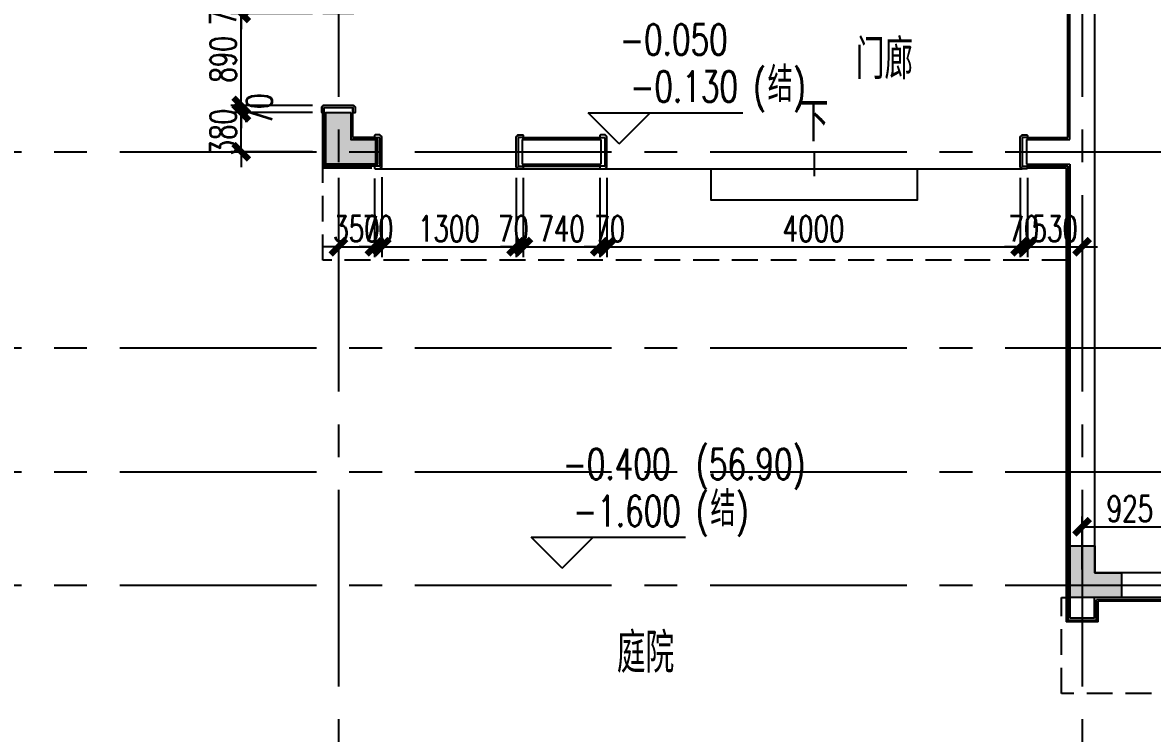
# Model space of a CAD drawing. Extents: x 296441 to 853063, y 459050 to 1117990.
# Drawn here: x 605641 to 616579, y 723777 to 730665 of the extents above; entities that cross this region are included whole.
import ezdxf

# ---------------------------------------------------------------- set-up
doc = ezdxf.new("R2010")
doc.units = 0
doc.header["$LTSCALE"] = 1000
doc.linetypes.add('$0$HIDDEN', pattern=[0.375, 0.25, -0.125])
doc.linetypes.add('14-GRID$0$CENTER2', pattern=[28.575, 19.05, -3.175, 3.175, -3.175])
for name, color, linetype in [('0-COL', 50, 'Continuous'), ('0-COL-H1', 170, 'Continuous'), ('14-FL01-P$0$A-OVLK', 140, 'Continuous'), ('14-GRID$0$G-GRID', 9, '14-GRID$0$CENTER2'), ('D1-FL01$0$A-ANNO-ARRW', 2, 'Continuous'), ('DIM_ELEV', 3, 'Continuous'), ('DZ-TEXT-FL01$0$A-ROOM-IDEN', 4, 'Continuous'), ('G-FL01$0$A-OVLK', 140, 'Continuous'), ('G-FL01$0$A-WALL-FNSH', 6, 'Continuous'), ('H-BM01$0$A-OVLK', 140, 'Continuous'), ('menchuangtao2$0$A-DETL-STONE', 42, 'Continuous'), ('PUB_TEXT', 7, 'Continuous'), ('WALL', 242, 'Continuous'), ('ZT0_默认图层-----PM、LM、DY、JD', 7, 'Continuous'), ('ZT1_Dim---标注---PM、LM、DY、JD', 252, 'Continuous'), ('ZT1_通用--填充---PM、LM、DY、JD', 8, 'Continuous'), ('粉刷线', 6, 'Continuous'), ('轮廓线', 231, 'Continuous')]:
    doc.layers.add(name, color=color, linetype=linetype)
doc.styles.add('_TCH_DIM', font='SIMPLEX', dxfattribs={"bigfont": 'GBCBIG'})
doc.styles.get("Standard").update_dxf_attribs({"font": 'gbenor.shx', "bigfont": 'gbcbig.shx'})
doc.styles.add('ZT-DIMSTYLE', font='ROMANS.shx', dxfattribs={"width": 0.7, "bigfont": 'CHINESE.shx'})
doc.dimstyles.new('ZT-DIM100', dxfattribs={"dimscale": 100, "dimtxt": 2.5, "dimasz": 1.5, "dimexe": 1, "dimexo": 1, "dimgap": 0.5, "dimtad": 1, "dimdec": 0, "dimdsep": 46, "dimtxsty": 'ZT-DIMSTYLE', "dimblk": 'ARCHTICK', "dimcen": 2.5, "dimclrd": 175, "dimclre": 175, "dimclrt": 7, "dimazin": 2, "dimtfac": 1, "dimtix": 1, "dimtmove": 2, "dimatfit": 3, "dimfxl": 0, "dimarcsym": 0})

# ---------------------------------------------------------------- blocks, each defined once
blk = doc.blocks.new('_ArchTick')
at = {"color": 0, "linetype": 'ByBlock', "const_width": 0.4}
blk.add_lwpolyline([(-0.5, -0.5), (0.5, 0.5)], dxfattribs=at)
blk = doc.blocks.new('*D863')
at = {"layer": 'Defpoints', "color": 0, "ltscale": 1000, "transparency": 16777216}
for p in [(616823, 725779), (615898, 725265), (616823, 725265, 0)]:
    blk.add_point(p, dxfattribs=at)
at = {"layer": 'ZT1_Dim---标注---PM、LM、DY、JD', "color": 175, "linetype": 'ByBlock', "lineweight": -2, "ltscale": 1000, "transparency": 16777216}
for p, q in [((615898, 725365), (615898, 725879)), ((616823, 725365), (616823, 725879)), ((615898, 725779), (616823, 725779))]:
    blk.add_line(p, q, dxfattribs=at)
at = {"layer": 'ZT1_Dim---标注---PM、LM、DY、JD', "color": 175, "lineweight": -2, "ltscale": 1000, "transparency": 16777216, "xscale": 150, "yscale": 150, "zscale": 150, "rotation": 180}
blk.add_blockref('_ArchTick', (615898, 725779), dxfattribs=at)
at = {"layer": 'ZT1_Dim---标注---PM、LM、DY、JD', "color": 175, "lineweight": -2, "ltscale": 1000, "transparency": 16777216, "xscale": 150, "yscale": 150, "zscale": 150}
blk.add_blockref('_ArchTick', (616823, 725779), dxfattribs=at)
at = {"layer": 'ZT1_Dim---标注---PM、LM、DY、JD', "color": 7, "ltscale": 1000, "transparency": 16777216, "insert": (616361, 725954), "char_height": 250, "attachment_point": 5, "style": 'ZT-DIMSTYLE'}
blk.add_mtext('925', dxfattribs=at)
blk = doc.blocks.new('*D2369')
at = {"layer": 'Defpoints', "color": 0, "ltscale": 1000, "transparency": 16777216}
for p in [(615298, 729260), (615368, 729260), (615368, 728493)]:
    blk.add_point(p, dxfattribs=at)
at = {"layer": 'ZT1_Dim---标注---PM、LM、DY、JD', "color": 175, "linetype": 'ByBlock', "lineweight": -2, "ltscale": 1000, "transparency": 16777216}
for p, q in [((615298, 729160), (615298, 728393)), ((615368, 729160), (615368, 728393)), ((615298, 728493), (615148, 728493)), ((615298, 728493), (615368, 728493)), ((615368, 728493), (615518, 728493))]:
    blk.add_line(p, q, dxfattribs=at)
at = {"layer": 'ZT1_Dim---标注---PM、LM、DY、JD', "color": 175, "lineweight": -2, "ltscale": 1000, "transparency": 16777216, "xscale": 150, "yscale": 150, "zscale": 150}
blk.add_blockref('_ArchTick', (615298, 728493), dxfattribs=at)
at = {"layer": 'ZT1_Dim---标注---PM、LM、DY、JD', "color": 175, "lineweight": -2, "ltscale": 1000, "transparency": 16777216, "xscale": 150, "yscale": 150, "zscale": 150, "rotation": 180}
blk.add_blockref('_ArchTick', (615368, 728493), dxfattribs=at)
at = {"layer": 'ZT1_Dim---标注---PM、LM、DY、JD', "color": 7, "ltscale": 1000, "transparency": 16777216, "insert": (615333, 728668), "char_height": 250, "attachment_point": 5, "style": 'ZT-DIMSTYLE'}
blk.add_mtext('70', dxfattribs=at)
blk = doc.blocks.new('*D2370')
at = {"layer": 'Defpoints', "color": 0, "ltscale": 1000, "transparency": 16777216}
for p in [(611298, 729260, -9), (615298, 729260, -9), (615298, 728493)]:
    blk.add_point(p, dxfattribs=at)
at = {"layer": 'ZT1_Dim---标注---PM、LM、DY、JD', "color": 175, "linetype": 'ByBlock', "lineweight": -2, "ltscale": 1000, "transparency": 16777216}
for p, q in [((611298, 729160), (611298, 728393)), ((615298, 729160), (615298, 728393)), ((611298, 728493), (615298, 728493))]:
    blk.add_line(p, q, dxfattribs=at)
at = {"layer": 'ZT1_Dim---标注---PM、LM、DY、JD', "color": 175, "lineweight": -2, "ltscale": 1000, "transparency": 16777216, "xscale": 150, "yscale": 150, "zscale": 150, "rotation": 180}
blk.add_blockref('_ArchTick', (611298, 728493), dxfattribs=at)
at = {"layer": 'ZT1_Dim---标注---PM、LM、DY、JD', "color": 175, "lineweight": -2, "ltscale": 1000, "transparency": 16777216, "xscale": 150, "yscale": 150, "zscale": 150}
blk.add_blockref('_ArchTick', (615298, 728493), dxfattribs=at)
at = {"layer": 'ZT1_Dim---标注---PM、LM、DY、JD', "color": 7, "ltscale": 1000, "transparency": 16777216, "insert": (613298, 728668), "char_height": 250, "attachment_point": 5, "style": 'ZT-DIMSTYLE'}
blk.add_mtext('4000', dxfattribs=at)
blk = doc.blocks.new('*D2371')
at = {"layer": 'Defpoints', "color": 0, "ltscale": 1000, "transparency": 16777216}
for p in [(611228, 729260), (611298, 729260), (611298, 728493)]:
    blk.add_point(p, dxfattribs=at)
at = {"layer": 'ZT1_Dim---标注---PM、LM、DY、JD', "color": 175, "linetype": 'ByBlock', "lineweight": -2, "ltscale": 1000, "transparency": 16777216}
for p, q in [((611228, 729160), (611228, 728393)), ((611298, 729160), (611298, 728393)), ((611228, 728493), (611078, 728493)), ((611228, 728493), (611298, 728493)), ((611298, 728493), (611448, 728493))]:
    blk.add_line(p, q, dxfattribs=at)
at = {"layer": 'ZT1_Dim---标注---PM、LM、DY、JD', "color": 175, "lineweight": -2, "ltscale": 1000, "transparency": 16777216, "xscale": 150, "yscale": 150, "zscale": 150}
blk.add_blockref('_ArchTick', (611228, 728493), dxfattribs=at)
at = {"layer": 'ZT1_Dim---标注---PM、LM、DY、JD', "color": 175, "lineweight": -2, "ltscale": 1000, "transparency": 16777216, "xscale": 150, "yscale": 150, "zscale": 150, "rotation": 180}
blk.add_blockref('_ArchTick', (611298, 728493), dxfattribs=at)
at = {"layer": 'ZT1_Dim---标注---PM、LM、DY、JD', "color": 7, "ltscale": 1000, "transparency": 16777216, "insert": (611325, 728668), "char_height": 250, "attachment_point": 5, "style": 'ZT-DIMSTYLE'}
blk.add_mtext('70', dxfattribs=at)
blk = doc.blocks.new('*D2372')
at = {"layer": 'Defpoints', "color": 0, "ltscale": 1000, "transparency": 16777216}
for p in [(610488, 729260, 0), (611228, 729260, 1), (611228, 728493)]:
    blk.add_point(p, dxfattribs=at)
at = {"layer": 'ZT1_Dim---标注---PM、LM、DY、JD', "color": 175, "linetype": 'ByBlock', "lineweight": -2, "ltscale": 1000, "transparency": 16777216}
for p, q in [((610488, 729160), (610488, 728393)), ((611228, 729160), (611228, 728393)), ((610488, 728493), (611228, 728493))]:
    blk.add_line(p, q, dxfattribs=at)
at = {"layer": 'ZT1_Dim---标注---PM、LM、DY、JD', "color": 175, "lineweight": -2, "ltscale": 1000, "transparency": 16777216, "xscale": 150, "yscale": 150, "zscale": 150, "rotation": 180}
blk.add_blockref('_ArchTick', (610488, 728493), dxfattribs=at)
at = {"layer": 'ZT1_Dim---标注---PM、LM、DY、JD', "color": 175, "lineweight": -2, "ltscale": 1000, "transparency": 16777216, "xscale": 150, "yscale": 150, "zscale": 150}
blk.add_blockref('_ArchTick', (611228, 728493), dxfattribs=at)
at = {"layer": 'ZT1_Dim---标注---PM、LM、DY、JD', "color": 7, "ltscale": 1000, "transparency": 16777216, "insert": (610858, 728668), "char_height": 250, "attachment_point": 5, "style": 'ZT-DIMSTYLE'}
blk.add_mtext('740', dxfattribs=at)
blk = doc.blocks.new('*D2373')
at = {"layer": 'Defpoints', "color": 0, "ltscale": 1000, "transparency": 16777216}
for p in [(610418, 729260), (610488, 729260), (610488, 728493)]:
    blk.add_point(p, dxfattribs=at)
at = {"layer": 'ZT1_Dim---标注---PM、LM、DY、JD', "color": 175, "linetype": 'ByBlock', "lineweight": -2, "ltscale": 1000, "transparency": 16777216}
for p, q in [((610418, 729160), (610418, 728393)), ((610488, 729160), (610488, 728393)), ((610418, 728493), (610268, 728493)), ((610418, 728493), (610488, 728493)), ((610488, 728493), (610638, 728493))]:
    blk.add_line(p, q, dxfattribs=at)
at = {"layer": 'ZT1_Dim---标注---PM、LM、DY、JD', "color": 175, "lineweight": -2, "ltscale": 1000, "transparency": 16777216, "xscale": 150, "yscale": 150, "zscale": 150}
blk.add_blockref('_ArchTick', (610418, 728493), dxfattribs=at)
at = {"layer": 'ZT1_Dim---标注---PM、LM、DY、JD', "color": 175, "lineweight": -2, "ltscale": 1000, "transparency": 16777216, "xscale": 150, "yscale": 150, "zscale": 150, "rotation": 180}
blk.add_blockref('_ArchTick', (610488, 728493), dxfattribs=at)
at = {"layer": 'ZT1_Dim---标注---PM、LM、DY、JD', "color": 7, "ltscale": 1000, "transparency": 16777216, "insert": (610392, 728668), "char_height": 250, "attachment_point": 5, "style": 'ZT-DIMSTYLE'}
blk.add_mtext('70', dxfattribs=at)
blk = doc.blocks.new('*D2374')
at = {"layer": 'Defpoints', "color": 0, "ltscale": 1000, "transparency": 16777216}
for p in [(609118, 729266, 6), (610418, 729260, -10), (610418, 728493)]:
    blk.add_point(p, dxfattribs=at)
at = {"layer": 'ZT1_Dim---标注---PM、LM、DY、JD', "color": 175, "linetype": 'ByBlock', "lineweight": -2, "ltscale": 1000, "transparency": 16777216}
for p, q in [((609118, 729166), (609118, 728393)), ((610418, 729160), (610418, 728393)), ((609118, 728493), (610418, 728493))]:
    blk.add_line(p, q, dxfattribs=at)
at = {"layer": 'ZT1_Dim---标注---PM、LM、DY、JD', "color": 175, "lineweight": -2, "ltscale": 1000, "transparency": 16777216, "xscale": 150, "yscale": 150, "zscale": 150, "rotation": 180}
blk.add_blockref('_ArchTick', (609118, 728493), dxfattribs=at)
at = {"layer": 'ZT1_Dim---标注---PM、LM、DY、JD', "color": 175, "lineweight": -2, "ltscale": 1000, "transparency": 16777216, "xscale": 150, "yscale": 150, "zscale": 150}
blk.add_blockref('_ArchTick', (610418, 728493), dxfattribs=at)
at = {"layer": 'ZT1_Dim---标注---PM、LM、DY、JD', "color": 7, "ltscale": 1000, "transparency": 16777216, "insert": (609768, 728668), "char_height": 250, "attachment_point": 5, "style": 'ZT-DIMSTYLE'}
blk.add_mtext('1300', dxfattribs=at)
blk = doc.blocks.new('*D2375')
at = {"layer": 'Defpoints', "color": 0, "ltscale": 1000, "transparency": 16777216}
for p in [(609048, 729254, 6), (609118, 729266, 6), (609118, 728493)]:
    blk.add_point(p, dxfattribs=at)
at = {"layer": 'ZT1_Dim---标注---PM、LM、DY、JD', "color": 175, "linetype": 'ByBlock', "lineweight": -2, "ltscale": 1000, "transparency": 16777216}
for p, q in [((609048, 729154), (609048, 728393)), ((609118, 729166), (609118, 728393)), ((609048, 728493), (608898, 728493)), ((609048, 728493), (609118, 728493)), ((609118, 728493), (609268, 728493))]:
    blk.add_line(p, q, dxfattribs=at)
at = {"layer": 'ZT1_Dim---标注---PM、LM、DY、JD', "color": 175, "lineweight": -2, "ltscale": 1000, "transparency": 16777216, "xscale": 150, "yscale": 150, "zscale": 150}
blk.add_blockref('_ArchTick', (609048, 728493), dxfattribs=at)
at = {"layer": 'ZT1_Dim---标注---PM、LM、DY、JD', "color": 175, "lineweight": -2, "ltscale": 1000, "transparency": 16777216, "xscale": 150, "yscale": 150, "zscale": 150, "rotation": 180}
blk.add_blockref('_ArchTick', (609118, 728493), dxfattribs=at)
at = {"layer": 'ZT1_Dim---标注---PM、LM、DY、JD', "color": 7, "ltscale": 1000, "transparency": 16777216, "insert": (609083, 728668), "char_height": 250, "attachment_point": 5, "style": 'ZT-DIMSTYLE'}
blk.add_mtext('70', dxfattribs=at)
blk = doc.blocks.new('*D2376')
at = {"layer": 'Defpoints', "color": 0, "ltscale": 1000, "transparency": 16777216}
for p in [(608698, 729260), (609048, 729254, 6), (609048, 728493)]:
    blk.add_point(p, dxfattribs=at)
at = {"layer": 'ZT1_Dim---标注---PM、LM、DY、JD', "color": 175, "linetype": 'ByBlock', "lineweight": -2, "ltscale": 1000, "transparency": 16777216}
for p, q in [((608698, 729160), (608698, 728393)), ((609048, 729154), (609048, 728393)), ((608698, 728493), (608548, 728493)), ((608698, 728493), (609048, 728493)), ((609048, 728493), (609198, 728493))]:
    blk.add_line(p, q, dxfattribs=at)
at = {"layer": 'ZT1_Dim---标注---PM、LM、DY、JD', "color": 175, "lineweight": -2, "ltscale": 1000, "transparency": 16777216, "xscale": 150, "yscale": 150, "zscale": 150}
blk.add_blockref('_ArchTick', (608698, 728493), dxfattribs=at)
at = {"layer": 'ZT1_Dim---标注---PM、LM、DY、JD', "color": 175, "lineweight": -2, "ltscale": 1000, "transparency": 16777216, "xscale": 150, "yscale": 150, "zscale": 150, "rotation": 180}
blk.add_blockref('_ArchTick', (609048, 728493), dxfattribs=at)
at = {"layer": 'ZT1_Dim---标注---PM、LM、DY、JD', "color": 7, "ltscale": 1000, "transparency": 16777216, "insert": (608873, 728668), "char_height": 250, "attachment_point": 5, "style": 'ZT-DIMSTYLE'}
blk.add_mtext('350', dxfattribs=at)
blk = doc.blocks.new('*D2377')
at = {"layer": 'Defpoints', "color": 0, "ltscale": 1000, "transparency": 16777216}
for p in [(615368, 729005, -9), (615898, 729005), (615898, 728493)]:
    blk.add_point(p, dxfattribs=at)
at = {"layer": 'ZT1_Dim---标注---PM、LM、DY、JD', "color": 175, "linetype": 'ByBlock', "lineweight": -2, "ltscale": 1000, "transparency": 16777216}
for p, q in [((615368, 728905), (615368, 728393)), ((615898, 728905), (615898, 728393)), ((615368, 728493), (615218, 728493)), ((615368, 728493), (615898, 728493)), ((615898, 728493), (616048, 728493))]:
    blk.add_line(p, q, dxfattribs=at)
at = {"layer": 'ZT1_Dim---标注---PM、LM、DY、JD', "color": 175, "lineweight": -2, "ltscale": 1000, "transparency": 16777216, "xscale": 150, "yscale": 150, "zscale": 150}
blk.add_blockref('_ArchTick', (615368, 728493), dxfattribs=at)
at = {"layer": 'ZT1_Dim---标注---PM、LM、DY、JD', "color": 175, "lineweight": -2, "ltscale": 1000, "transparency": 16777216, "xscale": 150, "yscale": 150, "zscale": 150, "rotation": 180}
blk.add_blockref('_ArchTick', (615898, 728493), dxfattribs=at)
at = {"layer": 'ZT1_Dim---标注---PM、LM、DY、JD', "color": 7, "ltscale": 1000, "transparency": 16777216, "insert": (615633, 728668), "char_height": 250, "attachment_point": 5, "style": 'ZT-DIMSTYLE'}
blk.add_mtext('530', dxfattribs=at)
blk = doc.blocks.new('A$C32A54938')
at = {"layer": 'ZT1_通用--填充---PM、LM、DY、JD'}
h = blk.add_hatch(dxfattribs=at)
h.set_pattern_fill('ANSI31', color=256, scale=20)
h.set_pattern_definition([(45, (-931570.328, 492401.403), (-22.4506403, 22.4506403), [])])
h.paths.add_polyline_path([(-240, 1260), (0, 1260), (0, 1760), (-240, 1760)])
at = {"layer": 'menchuangtao2$0$A-DETL-STONE', "extrusion": (-4.5439e-05, -1.11294e-20, 1), "elevation": 0}
blk.add_lwpolyline([(-260, 1240), (20, 1240), (20, 1240), (20, 1290), (39, 1290), (45, 1284), (45, 1238), (42, 1235), (39, 1235), (39, 1232), (36, 1232, -0.414214), (27, 1223), (27, 1220), (27, 1220), (-267, 1220), (-267, 1223, -0.414214), (-276, 1232), (-279, 1232), (-279, 1235), (-282, 1235), (-285, 1238), (-285, 1284), (-279, 1290), (-260, 1290)], format="xyb", close=True, dxfattribs=at)
at = {"layer": 'menchuangtao2$0$A-DETL-STONE', "extrusion": (-4.5439e-05, 1.11294e-20, 1), "elevation": 0}
blk.add_lwpolyline([(-260, 310), (20, 310), (20, 310), (20, 260), (39, 260), (45, 266), (45, 312), (42, 315), (39, 315), (39, 318), (36, 318, 0.414214), (27, 327), (27, 330), (27, 330), (-267, 330), (-267, 327, 0.414214), (-276, 318), (-279, 318), (-279, 315), (-282, 315), (-285, 312), (-285, 266), (-279, 260), (-260, 260)], format="xyb", close=True, dxfattribs=at)
at = {"layer": 'WALL', "extrusion": (8.34702e-21, 4.5439e-05, 1)}
blk.add_line((0, 1260), (0, 1760), dxfattribs=at)
at = {"layer": 'WALL'}
blk.add_lwpolyline([(-240, 1260), (0, 1260), (0, 1760), (-240, 1760)], close=True, dxfattribs=at)
at = {"layer": '粉刷线', "extrusion": (8.34702e-21, 4.5439e-05, 1)}
for p, q in [((-260, 2260), (-260, 1260)), ((20, 1740), (160, 1740)), ((20, 1260), (20, 1740))]:
    blk.add_line(p, q, dxfattribs=at)
at = {"layer": '轮廓线'}
for p, q in [((0, 1260), (0, 1760)), ((-240, 1260), (0, 1260))]:
    blk.add_line(p, q, dxfattribs=at)
blk = doc.blocks.new('A$C38AD7E8D')
at = {"layer": '0-COL', "color": 6, "elevation": 0}
blk.add_lwpolyline([(121, -10321), (121, -10581), (381, -10581), (381, -10821), (-119, -10821), (-119, -10321)], close=True, dxfattribs=at)
at = {"layer": '0-COL', "color": 6}
blk.add_lwpolyline([(7323, -14520), (7323, -14780), (7583, -14780), (7583, -15020), (7083, -15020), (7083, -14520)], close=True, dxfattribs=at)
at = {"layer": '0-COL-H1', "color": 254}
for points in [[(121, -10321, 0), (-119, -10321, 0), (121, -10581, 0), (-119, -10821, 0)], [(121, -10581, 0), (-119, -10821, 0), (381, -10581, 0), (381, -10821, 0)], [(7323, -14520), (7083, -14520), (7323, -14780), (7083, -15020)], [(7323, -14780), (7083, -15020), (7583, -14780), (7583, -15020)]]:
    blk.add_solid(points, dxfattribs=at)
blk = doc.blocks.new('*D2500')
at = {"layer": 'Defpoints', "color": 0, "ltscale": 1000, "transparency": 16777216}
for p in [(607758, 730823), (608546, 730823), (608546, 730753)]:
    blk.add_point(p, dxfattribs=at)
at = {"layer": 'ZT1_Dim---标注---PM、LM、DY、JD', "color": 175, "linetype": 'ByBlock', "lineweight": -2, "ltscale": 1000, "transparency": 16777216}
for p, q in [((607758, 730823), (607758, 730973)), ((608446, 730823), (607658, 730823)), ((607758, 730753), (607758, 730823)), ((608446, 730753), (607658, 730753)), ((607758, 730753), (607758, 730603))]:
    blk.add_line(p, q, dxfattribs=at)
at = {"layer": 'ZT1_Dim---标注---PM、LM、DY、JD', "color": 175, "lineweight": -2, "ltscale": 1000, "transparency": 16777216, "xscale": 150, "yscale": 150, "zscale": 150}
for p, rotation in [((607758, 730823), 270), ((607758, 730753), 90)]:
    blk.add_blockref('_ArchTick', p, dxfattribs=dict(at, rotation=rotation))
at = {"layer": 'ZT1_Dim---标注---PM、LM、DY、JD', "color": 7, "ltscale": 1000, "transparency": 16777216, "insert": (607583, 730788), "char_height": 250, "attachment_point": 5, "rotation": 90, "style": 'ZT-DIMSTYLE'}
blk.add_mtext('70', dxfattribs=at)
blk = doc.blocks.new('*D2501')
at = {"layer": 'Defpoints', "color": 0, "ltscale": 1000, "transparency": 16777216}
for p in [(607758, 730753), (608546, 730753), (608546, 729863)]:
    blk.add_point(p, dxfattribs=at)
at = {"layer": 'ZT1_Dim---标注---PM、LM、DY、JD', "color": 175, "linetype": 'ByBlock', "lineweight": -2, "ltscale": 1000, "transparency": 16777216}
for p, q in [((608446, 730753), (607658, 730753)), ((607758, 729863), (607758, 730753)), ((608446, 729863), (607658, 729863))]:
    blk.add_line(p, q, dxfattribs=at)
at = {"layer": 'ZT1_Dim---标注---PM、LM、DY、JD', "color": 175, "lineweight": -2, "ltscale": 1000, "transparency": 16777216, "xscale": 150, "yscale": 150, "zscale": 150}
for p, rotation in [((607758, 730753), 90), ((607758, 729863), 270)]:
    blk.add_blockref('_ArchTick', p, dxfattribs=dict(at, rotation=rotation))
at = {"layer": 'ZT1_Dim---标注---PM、LM、DY、JD', "color": 7, "ltscale": 1000, "transparency": 16777216, "insert": (607583, 730308), "char_height": 250, "attachment_point": 5, "rotation": 90, "style": 'ZT-DIMSTYLE'}
blk.add_mtext('890', dxfattribs=at)
blk = doc.blocks.new('*D2502')
at = {"layer": 'Defpoints', "color": 0, "ltscale": 1000, "transparency": 16777216}
for p in [(607758, 729863), (608546, 729863), (608546, 729793)]:
    blk.add_point(p, dxfattribs=at)
at = {"layer": 'ZT1_Dim---标注---PM、LM、DY、JD', "color": 175, "linetype": 'ByBlock', "lineweight": -2, "ltscale": 1000, "transparency": 16777216}
for p, q in [((607758, 729863), (607758, 730013)), ((608446, 729863), (607658, 729863)), ((607758, 729793), (607758, 729863)), ((608446, 729793), (607658, 729793)), ((607758, 729793), (607758, 729643))]:
    blk.add_line(p, q, dxfattribs=at)
at = {"layer": 'ZT1_Dim---标注---PM、LM、DY、JD', "color": 175, "lineweight": -2, "ltscale": 1000, "transparency": 16777216, "xscale": 150, "yscale": 150, "zscale": 150}
for p, rotation in [((607758, 729863), 270), ((607758, 729793), 90)]:
    blk.add_blockref('_ArchTick', p, dxfattribs=dict(at, rotation=rotation))
at = {"layer": 'ZT1_Dim---标注---PM、LM、DY、JD', "color": 7, "ltscale": 1000, "transparency": 16777216, "insert": (607933, 729828), "char_height": 250, "attachment_point": 5, "rotation": 90, "style": 'ZT-DIMSTYLE'}
blk.add_mtext('70', dxfattribs=at)
blk = doc.blocks.new('*D2503')
at = {"layer": 'Defpoints', "color": 0, "ltscale": 1000, "transparency": 16777216}
for p in [(607758, 729793), (608546, 729793), (608546, 729413)]:
    blk.add_point(p, dxfattribs=at)
at = {"layer": 'ZT1_Dim---标注---PM、LM、DY、JD', "color": 175, "linetype": 'ByBlock', "lineweight": -2, "ltscale": 1000, "transparency": 16777216}
for p, q in [((607758, 729793), (607758, 729943)), ((608446, 729793), (607658, 729793)), ((607758, 729413), (607758, 729793)), ((608446, 729413), (607658, 729413)), ((607758, 729413), (607758, 729263))]:
    blk.add_line(p, q, dxfattribs=at)
at = {"layer": 'ZT1_Dim---标注---PM、LM、DY、JD', "color": 175, "lineweight": -2, "ltscale": 1000, "transparency": 16777216, "xscale": 150, "yscale": 150, "zscale": 150}
for p, rotation in [((607758, 729793), 270), ((607758, 729413), 90)]:
    blk.add_blockref('_ArchTick', p, dxfattribs=dict(at, rotation=rotation))
at = {"layer": 'ZT1_Dim---标注---PM、LM、DY、JD', "color": 7, "ltscale": 1000, "transparency": 16777216, "insert": (607583, 729603), "char_height": 250, "attachment_point": 5, "rotation": 90, "style": 'ZT-DIMSTYLE'}
blk.add_mtext('380', dxfattribs=at)

msp = doc.modelspace()

# ---------------------------------------------------------------- linework, layer by layer
at = {"layer": '14-FL01-P$0$A-OVLK', "extrusion": (8.34702e-21, 4.5439e-05, 1)}
msp.add_line((615358.5, 729257.6, -24.5), (615743.5, 729257.6, -15.4), dxfattribs=at)
at = {"layer": '14-FL01-P$0$A-OVLK'}
for p, q in [((615743.5, 729257.6, -15.4), (615743.5, 724857.6, -15.4)), ((616823.5, 725057.6, -15.4), (616053.5, 725057.6, -15.4)), ((616053.5, 724857.6, -15.4), (616053.5, 725057.6, -15.4)), ((616053.5, 724857.6, -15.4), (615743.5, 724857.6, -15.4))]:
    msp.add_line(p, q, dxfattribs=at)
at = {"layer": '14-FL01-P$0$A-OVLK', "elevation": -15.4}
msp.add_lwpolyline([(608543.5, 729792.6), (608543.5, 729257.6), (609021.2, 729257.6)], dxfattribs=at)
at = {"layer": '14-GRID$0$G-GRID', "color": 8, "ltscale": 0.1}
for p, q in [((608698.5, 748996.4), (608698.5, 716237.9)), ((615898.5, 748996.4), (615898.5, 716237.9)), ((595151, 729412.6), (620098.5, 729412.6)), ((595151, 727512.6), (674432.5, 727512.6)), ((595151, 726312.6), (674432.5, 726312.6)), ((595151, 725212.6), (674432.5, 725212.6))]:
    msp.add_line(p, q, dxfattribs=at)
at = {"layer": 'D1-FL01$0$A-ANNO-ARRW'}
msp.add_line((613303.5, 729415.5, -48.1), (613303.5, 729176.5, -48.1), dxfattribs=at)
at = {"layer": 'D1-FL01$0$A-ANNO-ARRW', "elevation": -48.1}
msp.add_lwpolyline([(613303.5, 729318.8, 0, 0, 0), (613303.5, 729176.5, 80, 0, 0), (613303.5, 728876.5, 0, 0, 0)], format="xyseb", dxfattribs=at)
at = {"layer": 'DIM_ELEV'}
for p, q in [((611417.4, 729491.7), (611117.4, 729791.7)), ((611117.4, 729791.7), (612613.4, 729791.7)), ((611417.4, 729491.7), (611717.4, 729791.7)), ((610863.2, 725378.4), (610563.2, 725678.4)), ((610563.2, 725678.4), (612059.2, 725678.4)), ((610863.2, 725378.4), (611163.2, 725678.4))]:
    msp.add_line(p, q, dxfattribs=at)
at = {"layer": 'G-FL01$0$A-OVLK', "extrusion": (-8.34702e-21, 4.5439e-05, 1)}
for p, q in [((609100.5, 729247.6, -9), (613216.5, 729247.6, -15.4)), ((613216.5, 729247.6, -15.4), (615316.5, 729247.6, -24.5))]:
    msp.add_line(p, q, dxfattribs=at)
at = {"layer": 'G-FL01$0$A-OVLK', "extrusion": (-8.34702e-21, 4.5439e-05, 1), "elevation": 17.7}
msp.add_lwpolyline([(612303.5, 729247.6), (612303.5, 728947.6), (614303.5, 728947.6), (614303.5, 729247.6)], dxfattribs=at)
at = {"layer": 'G-FL01$0$A-WALL-FNSH'}
for p, q in [((615758.5, 729552.6, -15.4), (615758.5, 731272.6, -15.4)), ((608558.5, 729842.6, -15.4), (608558.5, 729272.6, -15.4)), ((608838.5, 729552.6, -15.4), (608838.5, 729842.6, -15.4)), ((609048.5, 729552.6, -9), (608838.5, 729552.6, -15.4)), ((609048.5, 729272.6, -9), (608558.5, 729272.6, -15.4)), ((615758.5, 729272.6, -15.4), (615758.5, 724872.6, -15.4)), ((616823.5, 725072.6, -15.4), (616038.5, 725072.6, -15.4)), ((616038.5, 724872.6, -15.4), (616038.5, 725072.6, -15.4)), ((616038.5, 724872.6, -15.4), (615758.5, 724872.6, -15.4))]:
    msp.add_line(p, q, dxfattribs=at)
at = {"layer": 'H-BM01$0$A-OVLK', "color": 93, "linetype": '$0$HIDDEN', "elevation": -15.4}
for points in [[(615758.5, 728362.6), (608548.5, 728362.6), (608548.5, 729292.6), (608578.5, 729292.6)], [(619943.5, 724162.6), (615698.5, 724162.6), (615698.5, 725092.6), (615778.5, 725092.6)]]:
    msp.add_lwpolyline(points, dxfattribs=at)
at = {"layer": 'menchuangtao2$0$A-DETL-STONE', "extrusion": (8.34702e-21, 4.5439e-05, 1), "elevation": 32.8}
for points in [[(609098.5, 729552.6), (609098.5, 729272.6), (609098.5, 729272.6), (609048.5, 729272.6), (609048.5, 729253.6), (609054.5, 729247.6), (609100.5, 729247.6), (609103.5, 729250.6), (609103.5, 729253.6), (609106.5, 729253.6), (609106.5, 729256.6, 0.4142136), (609115.5, 729265.6), (609118.5, 729265.6), (609118.5, 729265.6), (609118.5, 729559.6), (609115.5, 729559.6, 0.4142136), (609106.5, 729568.6), (609106.5, 729571.6), (609103.5, 729571.6), (609103.5, 729574.6), (609100.5, 729577.6), (609054.5, 729577.6), (609048.5, 729571.6), (609048.5, 729552.6)], [(615318.5, 729552.6), (615318.5, 729272.6), (615318.5, 729272.6), (615368.5, 729272.6), (615368.5, 729253.6), (615362.5, 729247.6), (615316.5, 729247.6), (615313.5, 729250.6), (615313.5, 729253.6), (615310.5, 729253.6), (615310.5, 729256.6, -0.4142136), (615301.5, 729265.6), (615298.5, 729265.6), (615298.5, 729265.6), (615298.5, 729559.6), (615301.5, 729559.6, -0.4142136), (615310.5, 729568.6), (615310.5, 729571.6), (615313.5, 729571.6), (615313.5, 729574.6), (615316.5, 729577.6), (615362.5, 729577.6), (615368.5, 729571.6), (615368.5, 729552.6)]]:
    msp.add_lwpolyline(points, format="xyb", close=True, dxfattribs=at)
at = {"layer": 'menchuangtao2$0$A-DETL-STONE', "extrusion": (-8.34702e-21, 4.5439e-05, 1), "elevation": 32.8}
for points in [[(610438.5, 729552.6), (610438.5, 729272.6), (610438.5, 729272.6), (610488.5, 729272.6), (610488.5, 729253.6), (610482.5, 729247.6), (610436.5, 729247.6), (610433.5, 729250.6), (610433.5, 729253.6), (610430.5, 729253.6), (610430.5, 729256.6, -0.4142136), (610421.5, 729265.6), (610418.5, 729265.6), (610418.5, 729265.6), (610418.5, 729559.6), (610421.5, 729559.6, -0.4142136), (610430.5, 729568.6), (610430.5, 729571.6), (610433.5, 729571.6), (610433.5, 729574.6), (610436.5, 729577.6), (610482.5, 729577.6), (610488.5, 729571.6), (610488.5, 729552.6)], [(611278.5, 729552.6), (611278.5, 729272.6), (611278.5, 729272.6), (611228.5, 729272.6), (611228.5, 729253.6), (611234.5, 729247.6), (611280.5, 729247.6), (611283.5, 729250.6), (611283.5, 729253.6), (611286.5, 729253.6), (611286.5, 729256.6, 0.4142136), (611295.5, 729265.6), (611298.5, 729265.6), (611298.5, 729265.6), (611298.5, 729559.6), (611295.5, 729559.6, 0.4142136), (611286.5, 729568.6), (611286.5, 729571.6), (611283.5, 729571.6), (611283.5, 729574.6), (611280.5, 729577.6), (611234.5, 729577.6), (611228.5, 729571.6), (611228.5, 729552.6)]]:
    msp.add_lwpolyline(points, format="xyb", close=True, dxfattribs=at)
at = {"layer": 'WALL', "extrusion": (8.34702e-21, 4.5439e-05, 1)}
for p, q in [((616018.5, 731532.6, -15.4), (616018.5, 725332.6, -15.4)), ((615778.5, 729532.6, -15.4), (615778.5, 731292.6, -15.4)), ((609058.5, 729532.6, -9), (608818.5, 729532.6, -15.4)), ((609058.5, 729532.6, -9), (609058.5, 729292.6, -9)), ((609058.5, 729532.6, -9), (609058.5, 729292.6, -9)), ((615358.5, 729532.6, -24.5), (615778.5, 729532.6, -15.4)), ((615358.5, 729532.6, -24.5), (615358.5, 729292.6, -24.5)), ((615358.5, 729532.6, -24.5), (615358.5, 729292.6, -24.5)), ((609058.5, 729292.6, -9), (608578.5, 729292.6, -15.4)), ((615358.5, 729292.6, -24.5), (615778.5, 729292.6, -15.4)), ((615778.5, 729292.6, -15.4), (615778.5, 724892.6, -15.4)), ((616823.5, 725332.6, -15.4), (616018.5, 725332.6, -15.4)), ((616823.5, 725092.6, -15.4), (616018.5, 725092.6, -15.4)), ((616018.5, 724892.6, -15.4), (616018.5, 725092.6, -15.4)), ((616018.5, 724892.6, -15.4), (615778.5, 724892.6, -15.4))]:
    msp.add_line(p, q, dxfattribs=at)
at = {"layer": 'WALL', "extrusion": (-8.34702e-21, 4.5439e-05, 1)}
for p, q in [((610478.5, 729532.6, -9.7), (611238.5, 729532.6, -9.4)), ((610478.5, 729532.6, -9.7), (610478.5, 729292.6, -9.7)), ((610478.5, 729532.6, -9.7), (610478.5, 729292.6, -9.7)), ((611238.5, 729532.6, -9.4), (611238.5, 729292.6, -9.4)), ((611238.5, 729532.6, -9.4), (611238.5, 729292.6, -9.4)), ((610478.5, 729292.6, -9.7), (611238.5, 729292.6, -9.4))]:
    msp.add_line(p, q, dxfattribs=at)
at = {"layer": '粉刷线', "extrusion": (-8.34702e-21, 4.5439e-05, 1)}
for p, q in [((610478.5, 729552.6, -9.7), (611228.5, 729552.6, -9.4)), ((610478.5, 729272.6, -9.7), (611228.5, 729272.6, -9.4))]:
    msp.add_line(p, q, dxfattribs=at)
at = {"layer": '粉刷线', "extrusion": (8.34702e-21, 4.5439e-05, 1)}
for p, q in [((615358.5, 729552.6, -24.5), (615758.5, 729552.6, -15.4)), ((615358.5, 729272.6, -24.5), (615758.5, 729272.6, -15.4))]:
    msp.add_line(p, q, dxfattribs=at)

# ---------------------------------------------------------------- block references
msp.add_blockref('A$C38AD7E8D', (608697, 740114.1, -13.6))
at = {"layer": 'ZT0_默认图层-----PM、LM、DY、JD', "ltscale": 1000}
msp.add_blockref('A$C32A54938', (608818.5, 729532.6, -15.4), dxfattribs=at)

# ---------------------------------------------------------------- texts
at = {"layer": 'DZ-TEXT-FL01$0$A-ROOM-IDEN'}
for s, height, p in [('门廊', 385.82, (613706.8, 730117.2)), ('下', 385.8, (613165.3, 729513.5, -48.2)), ('庭院', 385.82, (611394.1, 724364.5))]:
    msp.add_text(s, height=height, dxfattribs=at).set_placement(p)
at = {"layer": 'PUB_TEXT', "style": '_TCH_DIM', "width": 0.705882}
for s, p in [('-0.050', (611423.4, 730351.7)), ('(', (612713.4, 729896.7)), (')', (613099.2, 729896.7)), ('-0.130', (611523.4, 729896.7)), ('-0.400', (610869.2, 726238.4)), ('(56.90)', (612159.2, 726238.4)), ('-1.600', (610969.2, 725783.4)), ('(', (612159.2, 725783.4)), (')', (612544.9, 725783.4))]:
    msp.add_text(s, height=297.5, dxfattribs=at).set_placement(p)
at = {"layer": 'PUB_TEXT', "style": '_TCH_DIM'}
for p in [(612853.4, 729896.7), (612299.2, 725783.4)]:
    msp.add_text('结', height=337.6, dxfattribs=at).set_placement(p)

# ---------------------------------------------------------------- dimensions: what is measured, and where the dimension line sits
at = {"layer": 'ZT1_Dim---标注---PM、LM、DY、JD', "ltscale": 1000}
for base, p1, p2, picture, middle in [((607757.6, 730822.6), (608546, 730752.6), (608546, 730822.6), '*D2500', (607582.6, 730787.6)), ((607757.6, 730752.6), (608546, 729862.6), (608546, 730752.6), '*D2501', (607582.6, 730307.6)), ((607757.6, 729792.6), (608546, 729412.6), (608546, 729792.6), '*D2503', (607582.6, 729602.6))]:
    dim = msp.add_linear_dim(base=base, p1=p1, p2=p2, angle=90, dimstyle='ZT-DIM100', dxfattribs=at)
    dim.commit()
    dim.dimension.update_dxf_attribs({"geometry": picture, "text_midpoint": middle})
dim = msp.add_linear_dim(base=(607757.6, 729862.6), p1=(608546, 729792.6), p2=(608546, 729862.6), angle=90, dimstyle='ZT-DIM100', dxfattribs=at)
dim.commit()
dim.dimension.update_dxf_attribs({"geometry": '*D2502', "text_midpoint": (607932.6, 729827.6), "dimtype": 160})
for base, p1, p2, picture, middle in [((609048.5, 728492.8), (608698.5, 729259.6), (609048.5, 729253.6, 6.1), '*D2376', (608873.5, 728667.8)), ((609118.5, 728492.8, 0.3), (609048.5, 729253.6, 6.1), (609118.5, 729265.6, 6.1), '*D2375', (609083.5, 728667.8, 0.3)), ((610418.5, 728492.8), (609118.5, 729265.6, 6.1), (610418.5, 729259.6, -9.7), '*D2374', (609768.5, 728667.8)), ((611228.5, 728492.8, -10), (610488.5, 729259.6, -9.7), (611228.5, 729259.6, -9.4), '*D2372', (610858.5, 728667.8, -10)), ((615298.5, 728492.8), (611298.5, 729259.6, -9.4), (615298.5, 729259.6, -9), '*D2370', (613298.5, 728667.8)), ((615368.5, 728492.8, -9), (615298.5, 729259.6, -9), (615368.5, 729259.6, -9), '*D2369', (615333.5, 728667.8, -9)), ((616823.5, 725778.6), (615898.5, 725265.1), (616823.5, 725265.1, -0.1), '*D863', (616361, 725953.6))]:
    dim = msp.add_linear_dim(base=base, p1=p1, p2=p2, dimstyle='ZT-DIM100', dxfattribs=at)
    dim.commit()
    dim.dimension.update_dxf_attribs({"geometry": picture, "text_midpoint": middle})
for base, p1, p2, picture, middle in [((610488.5, 728492.8, -9.7), (610418.5, 729259.6, -9.7), (610488.5, 729259.6, -9.7), '*D2373', (610391.8, 728667.8, -9.7)), ((611298.5, 728492.8, -9.4), (611228.5, 729259.6, -9.4), (611298.5, 729259.6, -9.4), '*D2371', (611325.1, 728667.8, -9.4))]:
    dim = msp.add_linear_dim(base=base, p1=p1, p2=p2, dimstyle='ZT-DIM100', dxfattribs=at)
    dim.commit()
    dim.dimension.update_dxf_attribs({"geometry": picture, "text_midpoint": middle, "dimtype": 160})
dim = msp.add_linear_dim(base=(615898.5, 728492.8), p1=(615368.5, 729005.3, -9), p2=(615898.5, 729005.3), dimstyle='ZT-DIM100', override={"dimfxl": 200}, dxfattribs=at)
dim.commit()
dim.dimension.update_dxf_attribs({"geometry": '*D2377', "text_midpoint": (615633.5, 728667.8)})

doc.saveas('drawing.dxf')
